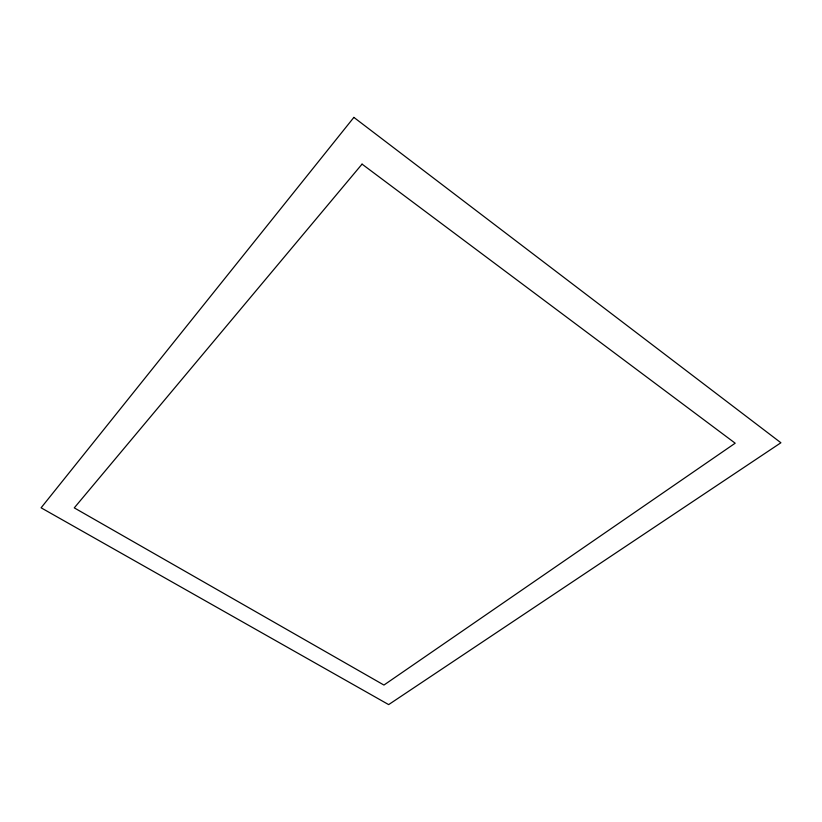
<?xml version="1.0" encoding="UTF-8"?>
<svg xmlns="http://www.w3.org/2000/svg" width="822" height="822" viewBox="0 0 822 822"><rect width="100%" height="100%" fill="white"/><g stroke="black" fill="none" stroke-linecap="round" stroke-linejoin="round"><path stroke-width="1.23" d="M353.871 117.392L41.1 507.801L388.652 704.608L780.9 442.76L353.871 117.392M362.05 164.123L74.268 507.873L383.936 685.055L735.187 443.202L362.05 164.123"/></g></svg>
